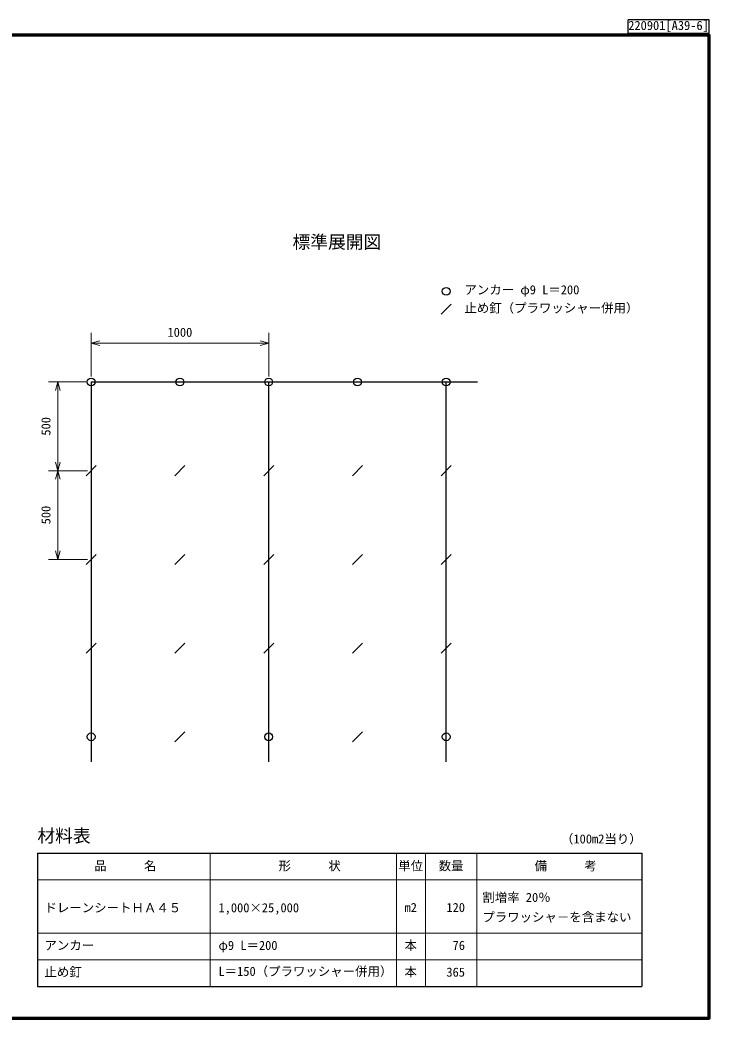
# Model space of a CAD drawing. Units: millimetres, scale not verified. Extents: x 200 to 8200, y 200 to 5825.
# Drawn here: x 4319 to 8200, y 200 to 5825 of the extents above; entities that cross this region are included whole.
import ezdxf
from ezdxf.enums import TextEntityAlignment as Align

# ---------------------------------------------------------------- set-up
doc = ezdxf.new("R2010")
doc.units = ezdxf.units.MM
doc.header["$LTSCALE"] = 20
for name, color, linetype, lineweight in [('C-DOC', 3, 'Continuous', 25), ('C-MTR-FRAM', 5, 'Continuous', 25), ('C-MTR-LINE', 5, 'Continuous', 13), ('C-STR', 7, 'Continuous', 25), ('C-STR-DIM', 1, 'Continuous', 13), ('C-STR-TXT', 7, 'Continuous', 25), ('C-TTL', 2, 'Continuous', 70)]:
    doc.layers.add(name, color=color, linetype=linetype, lineweight=lineweight)
for name, color, linetype in [('C-MTR', 5, 'Continuous'), ('C-MTR-TXT', 5, 'Continuous'), ('C-TTL-TXT', 7, 'Continuous')]:
    doc.layers.add(name, color=color, linetype=linetype)
doc.styles.add('ＭＳ ゴシック', font='')
doc.styles.get('ＭＳ ゴシック').set_extended_font_data('MS Gothic')

msp = doc.modelspace()

# ---------------------------------------------------------------- linework, layer by layer
at = {"layer": 'C-DOC'}
for p, q in [((8200, 5825), (7745, 5825)), ((7745, 5750), (7745, 5825)), ((8200, 5750), (8200, 5825)), ((7745, 5750), (8200, 5750))]:
    msp.add_line(p, q, dxfattribs=at)
at = {"layer": 'C-MTR-FRAM'}
for p, q in [((4416.78, 1128.49), (4416.78, 378.49)), ((4416.78, 1128.49), (7821.1, 1128.49)), ((7821.1, 1128.49), (7821.1, 378.49)), ((4416.78, 378.49), (7821.1, 378.49))]:
    msp.add_line(p, q, dxfattribs=at)
at = {"layer": 'C-MTR-LINE'}
for p, q in [((5389.32, 1128.49), (5389.32, 378.49)), ((6438.97, 1128.9), (6438.97, 378.49)), ((6602.27, 1128.49), (6602.27, 378.49)), ((6892.27, 1128.49), (6892.27, 378.49)), ((4416.78, 978.49), (7821.1, 978.49)), ((4416.78, 678.49), (7821.1, 678.49)), ((4416.78, 528.49), (7821.1, 528.49))]:
    msp.add_line(p, q, dxfattribs=at)
at = {"layer": 'C-STR'}
for p, q in [((4719.67, 3784.84), (5719.67, 3784.84)), ((4719.67, 3784.84), (4719.67, 1643.84)), ((5719.67, 3784.84), (6896.67, 3784.84)), ((5719.67, 1643.84), (5719.67, 3784.84)), ((6719.67, 1643.84), (6719.67, 3784.84)), ((4691.38, 3256.55), (4747.95, 3313.12)), ((5191.38, 3256.55), (5247.95, 3313.12)), ((5691.38, 3256.55), (5747.95, 3313.12)), ((6191.38, 3256.55), (6247.95, 3313.12)), ((6691.38, 3256.55), (6747.95, 3313.12)), ((4691.38, 2756.55), (4747.95, 2813.12)), ((5191.38, 2756.55), (5247.95, 2813.12)), ((5691.38, 2756.55), (5747.95, 2813.12)), ((6191.38, 2756.55), (6247.95, 2813.12)), ((6691.38, 2756.55), (6747.95, 2813.12)), ((4691.38, 2256.55), (4747.95, 2313.12)), ((5191.38, 2256.55), (5247.95, 2313.12)), ((5691.38, 2256.55), (5747.95, 2313.12)), ((6191.38, 2256.55), (6247.95, 2313.12)), ((6691.38, 2256.55), (6747.95, 2313.12)), ((5191.38, 1756.55), (5247.95, 1813.12)), ((6191.38, 1756.55), (6247.95, 1813.12))]:
    msp.add_line(p, q, dxfattribs=at)
for centre in [(4719.67, 3784.84), (5219.67, 3784.84), (5719.67, 3784.84), (6219.67, 3784.84), (6719.67, 3784.84), (4719.67, 1784.84), (5719.67, 1784.84), (6719.67, 1784.84)]:
    msp.add_circle(centre, 22, dxfattribs=at)
at = {"layer": 'C-STR-DIM'}
for p, q in [((4719.67, 3814.84), (4719.67, 4061.55)), ((5719.67, 3814.84), (5719.67, 4061.55)), ((4719.67, 4003.84), (4767.96, 4016.78)), ((4719.67, 4003.84), (4719.67, 3969.55)), ((4719.67, 4003.84), (4767.96, 3990.9)), ((4719.67, 4003.84), (5719.67, 4003.84)), ((5719.67, 4003.84), (5671.37, 4016.78)), ((5719.67, 4003.84), (5671.37, 3990.9)), ((5719.67, 4003.84), (5719.67, 3969.55)), ((4699.67, 3784.84), (4479.67, 3784.84)), ((4531.19, 3784.84), (4518.25, 3736.54)), ((4531.19, 3784.84), (4544.13, 3736.54)), ((4531.19, 3284.84), (4531.19, 3784.84)), ((4539.67, 3784.84), (4571.19, 3784.84)), ((4531.19, 3284.84), (4518.25, 3333.13)), ((4531.19, 3284.84), (4544.13, 3333.13)), ((4699.67, 3284.84), (4479.67, 3284.84)), ((4531.19, 3284.84), (4518.25, 3236.54)), ((4531.19, 2784.84), (4531.19, 3284.84)), ((4531.19, 3284.84), (4544.13, 3236.54)), ((4531.19, 2784.84), (4518.25, 2833.13)), ((4531.19, 2784.84), (4544.13, 2833.13)), ((4699.67, 2784.84), (4479.67, 2784.84))]:
    msp.add_line(p, q, dxfattribs=at)
at = {"layer": 'C-STR-TXT'}
msp.add_line((6691.38, 4167.47), (6747.95, 4224.04), dxfattribs=at)
msp.add_circle((6719.67, 4295.75), 22, dxfattribs=at)
at = {"layer": 'C-TTL'}
msp.add_lwpolyline([(200, 200), (8200, 200), (8200, 5740), (200, 5740)], close=True, dxfattribs=at)

# ---------------------------------------------------------------- texts
at = {"layer": 'C-DOC', "style": 'ＭＳ ゴシック'}
msp.add_text('220901[A39-6]', height=51.32, dxfattribs=at).set_placement((7745, 5753), align=Align.BOTTOM_LEFT)
at = {"layer": 'C-MTR', "style": 'ＭＳ ゴシック'}
msp.add_text('材料表', height=73.31, dxfattribs=at).set_placement((4416.78, 1168.49), align=Align.BOTTOM_LEFT)
at = {"layer": 'C-MTR-TXT', "style": 'ＭＳ ゴシック'}
for s, p in [('（100m2当り）', (7366.1, 1168.49)), ('アンカー', (4456.78, 568.9)), ('φ9 L＝200', (5436.8, 568.49)), ('止め釘', (4456.78, 418.9)), ('L＝150（プラワッシャー併用）', (5436.8, 422.24))]:
    msp.add_text(s, height=51.32, dxfattribs=at).set_placement(p, align=Align.BOTTOM_LEFT)
for s, p in [('\u3000品\u3000\u3000\u3000名\u3000', (4667.23, 1057.81)), ('形\u3000\u3000\u3000状\u3000', (5775.55, 1057.81)), ('数量', (6677.23, 1057.81)), ('割増率 20％', (6923.13, 880.1)), ('ドレーンシートＨＡ４５', (4456.78, 821.71)), ('1,000×25,000', (5436.8, 821.71)), ('プラワッシャ－を含まない', (6923.13, 769.09))]:
    msp.add_text(s, height=51.32, dxfattribs=at).set_placement(p, align=Align.MIDDLE_LEFT)
for s, p in [('単位', (6519.54, 1057.81)), ('\u3000備\u3000\u3000\u3000考\u3000', (7392.34, 1057.81)), ('m2', (6519.54, 823.02))]:
    msp.add_text(s, height=51.32, dxfattribs=at).set_placement(p, align=Align.MIDDLE_CENTER)
msp.add_text('120', height=51.32, dxfattribs=at).set_placement((6825.33, 823.02), align=Align.MIDDLE_RIGHT)
for p in [(6519.54, 568.95), (6519.54, 419.41)]:
    msp.add_text('本', height=51.32, dxfattribs=at).set_placement(p, align=Align.BOTTOM_CENTER)
for s, p in [('76', (6825.33, 568.49)), ('365', (6825.33, 417.68))]:
    msp.add_text(s, height=51.32, dxfattribs=at).set_placement(p, align=Align.BOTTOM_RIGHT)
at = {"layer": 'C-STR-DIM', "color": 7, "style": 'ＭＳ ゴシック'}
msp.add_text('1000', height=51.32, dxfattribs=at).set_placement((5149.67, 4023.84), align=Align.BOTTOM_LEFT)
for p in [(4505.71, 3482.34), (4505.71, 2982.34)]:
    msp.add_text('500', height=51.32, rotation=90, dxfattribs=at).set_placement(p, align=Align.BOTTOM_LEFT)
at = {"layer": 'C-STR-TXT', "style": 'ＭＳ ゴシック'}
for s, p in [('アンカー φ9 L＝200', (6822.17, 4263.25)), ('止め釘（プラワッシャー併用）', (6822.17, 4160.75))]:
    msp.add_text(s, height=51.32, dxfattribs=at).set_placement(p, align=Align.BOTTOM_LEFT)
at = {"layer": 'C-TTL-TXT', "style": 'ＭＳ ゴシック'}
msp.add_text('標準展開図', height=73.31, dxfattribs=at).set_placement((5853.94, 4610.4), align=Align.TOP_LEFT)

doc.saveas('drawing.dxf')
